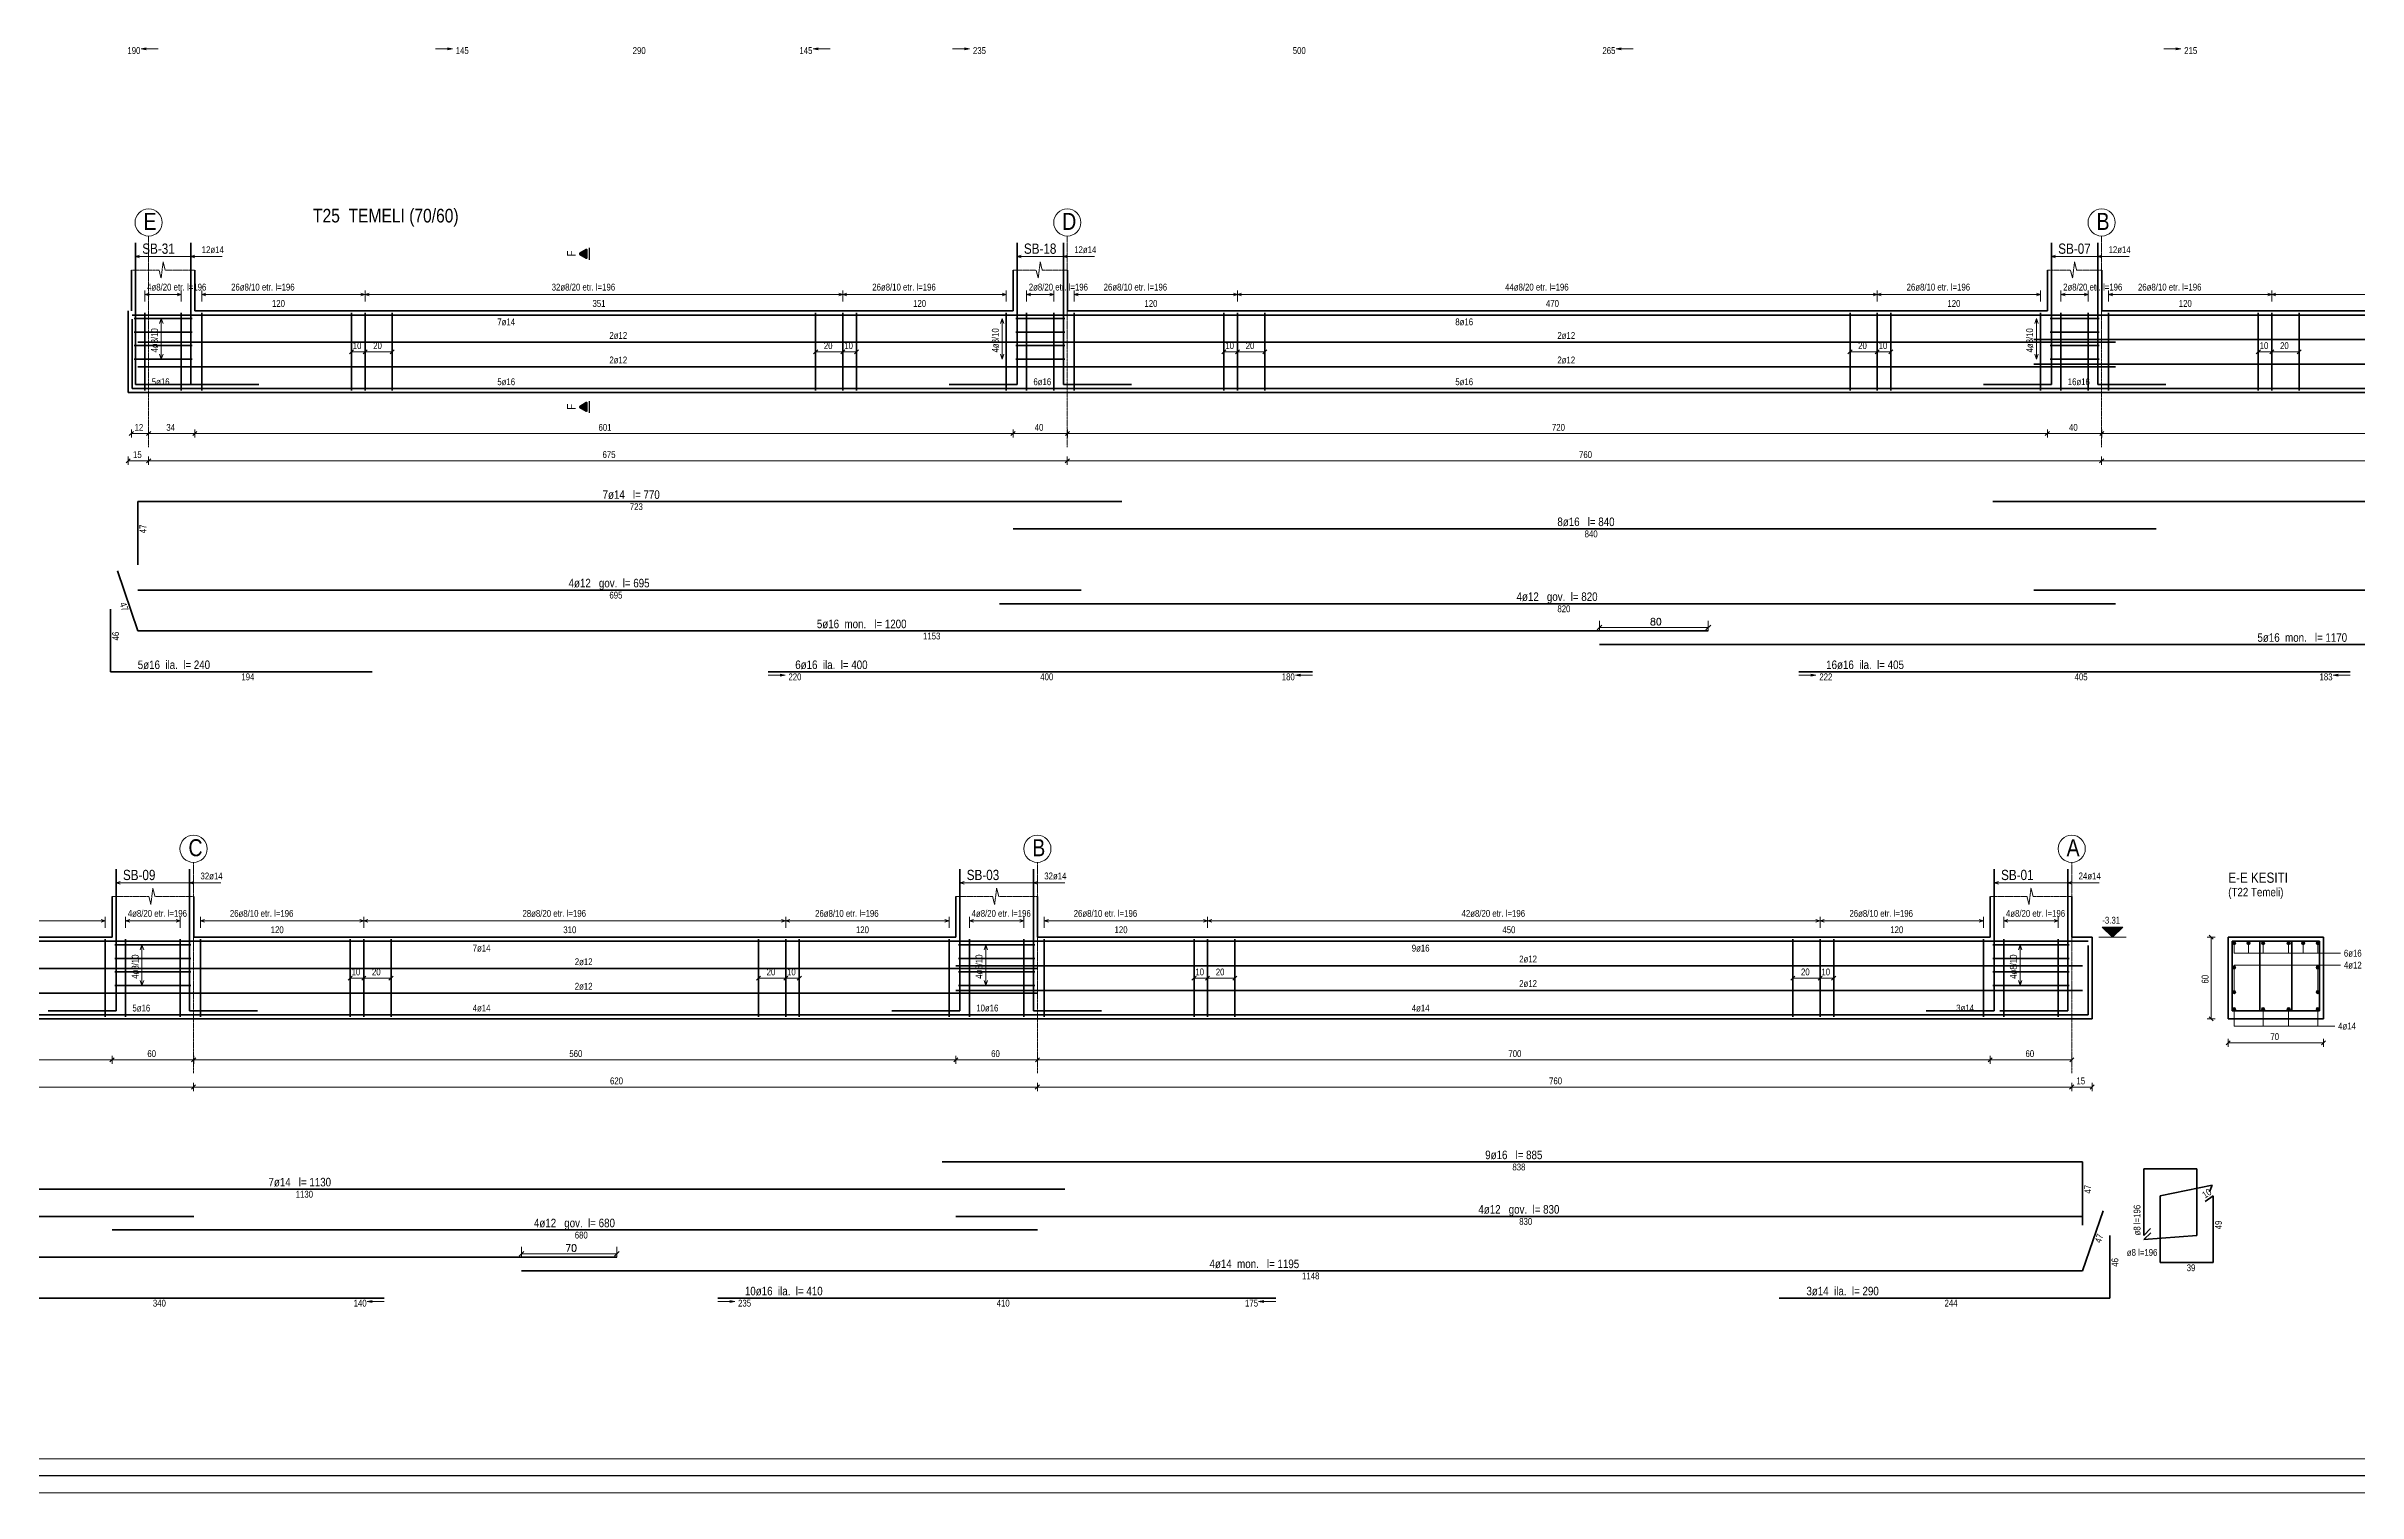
# Model space of a CAD drawing. Header units: millimetres. Extents: x -267 to 94375, y 6431 to 10838.
# Drawn here: x 15803 to 19200, y 6532 to 8657 of the extents above; entities that cross this region are included whole.
import ezdxf

# ---------------------------------------------------------------- set-up
doc = ezdxf.new("R2010")
doc.units = ezdxf.units.MM
doc.header["$LTSCALE"] = 0.0001
doc.linetypes.add('DASHED', pattern=[19.05, 12.7, -6.35])
for name, color, linetype, lineweight in [('AKS BALONU (BEYKENT)', 7, 'Continuous', 20), ('AKS CIZGISI (BEYKENT)', 252, 'DASHED', 20), ('AKS NO (BEYKENT)', 3, 'Continuous', 20), ('DIM_LAY', 8, 'Continuous', 20), ('DONATI (BEYKENT)', 4, 'Continuous', 35), ('DONATI KESIT (BEYKENT)', 7, 'Continuous', 20), ('DONATI YAZISI (BEYKENT)', 3, 'Continuous', 20), ('FILIZ (BEYKENT)', 60, 'Continuous', 20), ('I.DONATI OKU (BEYKENT)', 160, 'Continuous', 20), ('KESIT ISMI (BEYKENT)', 6, 'Continuous', 20), ('KESIT SINIRI (BEYKENT)', 241, 'DASHED', 20), ('KESIT_(BEYKENT)', 151, 'Continuous', 25), ('KOLON ISMI (BEYKENT)', 91, 'Continuous', 20), ('KOT CIZGI (BEYKENT)', 120, 'Continuous', 20), ('KOT YAZI (BEYKENT)', 7, 'Continuous', 20), ('OLCU (BEYKENT)', 14, 'Continuous', 20), ('OLCU YAZISI (BEYKENT)', 7, 'Continuous', 20), ('REBAR_DET2', 1, 'Continuous', 20), ('SHEETSUMMARY-50', 152, 'Continuous', 20), ('SheetView', 40, 'Continuous', 20), ('SheetViewOut', 231, 'Continuous', 20), ('TEMEL (BEYKENT)', 2, 'Continuous', 35), ('TEMEL ISMI (BEYKENT)', 40, 'Continuous', 20)]:
    doc.layers.add(name, color=color, linetype=linetype, lineweight=lineweight)
doc.styles.add('KOT (BEYKENT)', font='')
doc.styles.add('OLCU (BEYKENT)', font='')
doc.styles.add('stastyle', font='RomanSTA.ttf')
doc.styles.add('YAZI (BEYKENT)', font='')
doc.styles.get('KOT (BEYKENT)').set_extended_font_data('Bahnschrift Light Condensed')
doc.styles.get('OLCU (BEYKENT)').set_extended_font_data('Bahnschrift Light Condensed')
doc.styles.get('YAZI (BEYKENT)').set_extended_font_data('Bahnschrift Light Condensed')

msp = doc.modelspace()

# ---------------------------------------------------------------- hatches: boundary and pattern name
at = {"layer": 'DONATI KESIT (BEYKENT)', "lineweight": 30}
h = msp.add_hatch(color=256, dxfattribs=at)
h.dxf.hatch_style = 1
h.paths.add_polyline_path([(19015.45, 7339.33, 1), (19020.45, 7339.33, 1)])
h = msp.add_hatch(color=256, dxfattribs=at)
h.dxf.hatch_style = 1
h.paths.add_polyline_path([(19036.78, 7339.33, 1), (19041.78, 7339.33, 1)])
h = msp.add_hatch(color=256, dxfattribs=at)
h.dxf.hatch_style = 1
h.paths.add_polyline_path([(19058.12, 7339.33, 1), (19063.12, 7339.33, 1)])
h = msp.add_hatch(color=256, dxfattribs=at)
h.dxf.hatch_style = 1
h.paths.add_polyline_path([(19095.78, 7339.33, 1), (19100.78, 7339.33, 1)])
h = msp.add_hatch(color=256, dxfattribs=at)
h.dxf.hatch_style = 1
h.paths.add_polyline_path([(19117.12, 7339.33, 1), (19122.12, 7339.33, 1)])
h = msp.add_hatch(color=256, dxfattribs=at)
h.dxf.hatch_style = 1
h.paths.add_polyline_path([(19138.45, 7339.33, 1), (19143.45, 7339.33, 1)])
h = msp.add_hatch(color=256, dxfattribs=at)
h.dxf.hatch_style = 1
h.paths.add_polyline_path([(19015.45, 7303.33, 1), (19020.45, 7303.33, 1)])
h = msp.add_hatch(color=256, dxfattribs=at)
h.dxf.hatch_style = 1
h.paths.add_polyline_path([(19138.45, 7303.33, 1), (19143.45, 7303.33, 1)])
h = msp.add_hatch(color=256, dxfattribs=at)
h.dxf.hatch_style = 1
h.paths.add_polyline_path([(19015.45, 7267.33, 1), (19020.45, 7267.33, 1)])
h = msp.add_hatch(color=256, dxfattribs=at)
h.dxf.hatch_style = 1
h.paths.add_polyline_path([(19138.45, 7267.33, 1), (19143.45, 7267.33, 1)])
h = msp.add_hatch(color=256, dxfattribs=at)
h.dxf.hatch_style = 1
h.paths.add_polyline_path([(19015.45, 7242.33, 1), (19020.45, 7242.33, 1)])
h = msp.add_hatch(color=256, dxfattribs=at)
h.dxf.hatch_style = 1
h.paths.add_polyline_path([(19058.12, 7242.33, 1), (19063.12, 7242.33, 1)])
h = msp.add_hatch(color=256, dxfattribs=at)
h.dxf.hatch_style = 1
h.paths.add_polyline_path([(19095.78, 7242.33, 1), (19100.78, 7242.33, 1)])
h = msp.add_hatch(color=256, dxfattribs=at)
h.dxf.hatch_style = 1
h.paths.add_polyline_path([(19138.45, 7242.33, 1), (19143.45, 7242.33, 1)])
at = {"layer": 'KESIT_(BEYKENT)'}
h = msp.add_hatch(color=256, dxfattribs=at)
h.dxf.hatch_style = 1
h.paths.add_polyline_path([(16598.09, 8357.23, 0.5773503), (16596.59, 8358.1), (16587.09, 8352.61, 0.5773503), (16587.09, 8350.88), (16596.59, 8345.39, 0.5773503), (16598.09, 8346.26)])
h = msp.add_hatch(color=256, dxfattribs=at)
h.dxf.hatch_style = 1
h.paths.add_polyline_path([(16598.09, 8132.23, 0.5773503), (16596.59, 8133.1), (16587.09, 8127.61, 0.5773503), (16587.09, 8125.88), (16596.59, 8120.39, 0.5773503), (16598.09, 8121.26)])
at = {"layer": 'KOT CIZGI (BEYKENT)'}
msp.add_hatch(color=256, dxfattribs=at).paths.add_polyline_path([(18854.45, 7362.83), (18824.45, 7362.83), (18839.45, 7347.83)])

# ---------------------------------------------------------------- linework, layer by layer
at = {"layer": 'AKS BALONU (BEYKENT)'}
for centre in [(15953.45, 8397.83), (17303.45, 8397.83), (18823.45, 8397.83), (16019.45, 7477.83), (17259.45, 7477.83), (18779.45, 7477.83)]:
    msp.add_circle(centre, 20, dxfattribs=at)
at = {"layer": 'AKS CIZGISI (BEYKENT)'}
for p, q in [((15953.45, 8377.83), (15953.45, 8067.83)), ((17303.45, 8377.83), (17303.45, 8067.83)), ((18823.45, 8377.83), (18823.45, 8067.83)), ((16019.45, 7457.83), (16019.45, 7147.83)), ((17259.45, 7457.83), (17259.45, 7147.83)), ((18779.45, 7457.83), (18779.45, 7147.83))]:
    msp.add_line(p, q, dxfattribs=at)
at = {"layer": 'DONATI (BEYKENT)'}
for p, q in [((15934.05, 8159.83), (15934.05, 8367.83)), ((16015.45, 8159.83), (16015.45, 8367.83)), ((17229.65, 8159.83), (17229.65, 8367.83)), ((17297.65, 8159.83), (17297.65, 8367.83)), ((18749.65, 8159.83), (18749.65, 8367.83)), ((18817.65, 8159.83), (18817.65, 8367.83)), ((15929.45, 8261.83), (20343.45, 8261.83)), ((15929.45, 8153.83), (15929.45, 8255.83)), ((15932.05, 8256.83), (16017.45, 8256.83)), ((15948.05, 8264.83), (15948.05, 8150.83)), ((16001.45, 8264.83), (16001.45, 8150.83)), ((16031.45, 8264.83), (16031.45, 8150.83)), ((16251.45, 8264.83), (16251.45, 8150.83)), ((16271.45, 8264.83), (16271.45, 8150.83)), ((16311.45, 8264.83), (16311.45, 8150.83)), ((16933.65, 8264.83), (16933.65, 8150.83)), ((16973.65, 8264.83), (16973.65, 8150.83)), ((16993.65, 8264.83), (16993.65, 8150.83)), ((17213.65, 8264.83), (17213.65, 8150.83)), ((17227.65, 8256.83), (17299.65, 8256.83)), ((17243.65, 8264.83), (17243.65, 8150.83)), ((17283.65, 8264.83), (17283.65, 8150.83)), ((17313.65, 8264.83), (17313.65, 8150.83)), ((17533.65, 8264.83), (17533.65, 8150.83)), ((17553.65, 8264.83), (17553.65, 8150.83)), ((17593.65, 8264.83), (17593.65, 8150.83)), ((18453.65, 8264.83), (18453.65, 8150.83)), ((18493.65, 8264.83), (18493.65, 8150.83)), ((18513.65, 8264.83), (18513.65, 8150.83)), ((18733.65, 8264.83), (18733.65, 8150.83)), ((18747.65, 8256.83), (18819.65, 8256.83)), ((18763.65, 8264.83), (18763.65, 8150.83)), ((18803.65, 8264.83), (18803.65, 8150.83)), ((18833.65, 8264.83), (18833.65, 8150.83)), ((19053.65, 8264.83), (19053.65, 8150.83)), ((19073.65, 8264.83), (19073.65, 8150.83)), ((19113.65, 8264.83), (19113.65, 8150.83)), ((15932.05, 8236.83), (16017.45, 8236.83)), ((15937.45, 8221.83), (18843.65, 8221.83)), ((17227.65, 8236.83), (17299.65, 8236.83)), ((18723.65, 8225.83), (20331.45, 8225.83)), ((18747.65, 8236.83), (18819.65, 8236.83)), ((15932.05, 8216.83), (16017.45, 8216.83)), ((15932.05, 8196.83), (16017.45, 8196.83)), ((17227.65, 8216.83), (17299.65, 8216.83)), ((17227.65, 8196.83), (17299.65, 8196.83)), ((18723.65, 8189.83), (20331.45, 8189.83)), ((18747.65, 8216.83), (18819.65, 8216.83)), ((18747.65, 8196.83), (18819.65, 8196.83)), ((15929.45, 8153.83), (20343.45, 8153.83)), ((16115.45, 8159.83), (15934.05, 8159.83)), ((15937.45, 8185.83), (18843.65, 8185.83)), ((17129.65, 8159.83), (17229.65, 8159.83)), ((17397.65, 8159.83), (17297.65, 8159.83)), ((18649.65, 8159.83), (18749.65, 8159.83)), ((18917.65, 8159.83), (18817.65, 8159.83)), ((15937.45, 7987.83), (15937.45, 7894.75)), ((15937.45, 7987.83), (17383.65, 7987.83)), ((18663.65, 7987.83), (20331.45, 7987.83)), ((17223.65, 7947.83), (18903.65, 7947.83)), ((15907.45, 7885.94), (15937.45, 7797.83)), ((15937.45, 7857.83), (17323.65, 7857.83)), ((18723.65, 7857.83), (20331.45, 7857.83)), ((15897.45, 7829.83), (15897.45, 7737.83)), ((17203.65, 7837.83), (18843.65, 7837.83)), ((15937.45, 7797.83), (18245.45, 7797.83)), ((18085.45, 7777.83), (20331.45, 7777.83)), ((15897.45, 7737.83), (16282, 7737.83)), ((16863.65, 7737.83), (17663.65, 7737.83)), ((18378.65, 7737.83), (19188.65, 7737.83)), ((15905.65, 7239.83), (15905.65, 7447.83)), ((16013.65, 7239.83), (16013.65, 7447.83)), ((17145.65, 7239.83), (17145.65, 7447.83)), ((17253.65, 7239.83), (17253.65, 7447.83)), ((18665.65, 7239.83), (18665.65, 7447.83)), ((18773.65, 7239.83), (18773.65, 7447.83)), ((14325.45, 7341.83), (18803.45, 7341.83)), ((15889.65, 7344.83), (15889.65, 7230.83)), ((15919.65, 7344.83), (15919.65, 7230.83)), ((15999.65, 7344.83), (15999.65, 7230.83)), ((16029.65, 7344.83), (16029.65, 7230.83)), ((16249.65, 7344.83), (16249.65, 7230.83)), ((16269.65, 7344.83), (16269.65, 7230.83)), ((16309.65, 7344.83), (16309.65, 7230.83)), ((16849.65, 7344.83), (16849.65, 7230.83)), ((16889.65, 7344.83), (16889.65, 7230.83)), ((16909.65, 7344.83), (16909.65, 7230.83)), ((17129.65, 7344.83), (17129.65, 7230.83)), ((17159.65, 7344.83), (17159.65, 7230.83)), ((17239.65, 7344.83), (17239.65, 7230.83)), ((17269.65, 7344.83), (17269.65, 7230.83)), ((17489.65, 7344.83), (17489.65, 7230.83)), ((17509.65, 7344.83), (17509.65, 7230.83)), ((17549.65, 7344.83), (17549.65, 7230.83)), ((18369.65, 7344.83), (18369.65, 7230.83)), ((18409.65, 7344.83), (18409.65, 7230.83)), ((18429.65, 7344.83), (18429.65, 7230.83)), ((18649.65, 7344.83), (18649.65, 7230.83)), ((18679.65, 7344.83), (18679.65, 7230.83)), ((18759.65, 7344.83), (18759.65, 7230.83)), ((19015.45, 7341.83), (19143.45, 7341.83)), ((19015.45, 7239.83), (19015.45, 7341.83)), ((19056.08, 7239.83), (19056.08, 7341.83)), ((19102.7, 7239.83), (19102.7, 7341.83)), ((19143.45, 7341.83), (19143.45, 7239.83)), ((15903.65, 7336.83), (16015.65, 7336.83)), ((15903.65, 7316.83), (16015.65, 7316.83)), ((17139.65, 7305.83), (18795.45, 7305.83)), ((17143.65, 7336.83), (17255.65, 7336.83)), ((17143.65, 7316.83), (17255.65, 7316.83)), ((18663.65, 7336.83), (18775.65, 7336.83)), ((18663.65, 7316.83), (18775.65, 7316.83)), ((18803.45, 7233.83), (18803.45, 7335.83)), ((14333.45, 7301.83), (17259.65, 7301.83)), ((15903.65, 7296.83), (16015.65, 7296.83)), ((15903.65, 7276.83), (16015.65, 7276.83)), ((17139.65, 7269.83), (18795.45, 7269.83)), ((17143.65, 7296.83), (17255.65, 7296.83)), ((17143.65, 7276.83), (17255.65, 7276.83)), ((18663.65, 7296.83), (18775.65, 7296.83)), ((18663.65, 7276.83), (18775.65, 7276.83)), ((14333.45, 7265.83), (17259.65, 7265.83)), ((15805.65, 7239.83), (15905.65, 7239.83)), ((16113.65, 7239.83), (16013.65, 7239.83)), ((17045.65, 7239.83), (17145.65, 7239.83)), ((17353.65, 7239.83), (17253.65, 7239.83)), ((18565.65, 7239.83), (18665.65, 7239.83)), ((18673.65, 7239.83), (18773.65, 7239.83)), ((19143.45, 7239.83), (19015.45, 7239.83)), ((14325.45, 7233.83), (18803.45, 7233.83)), ((17119.65, 7017.83), (18795.45, 7017.83)), ((18795.45, 7017.83), (18795.45, 6924.75)), ((18885.45, 7007.83), (18885.45, 6909.83)), ((18885.45, 7007.83), (18963.45, 7007.83)), ((18963.45, 6909.83), (18963.45, 7007.83)), ((15039.45, 6977.83), (17299.65, 6977.83)), ((18909.45, 6967.83), (18985.86, 6983.83)), ((18909.45, 6967.83), (18909.45, 6869.83)), ((18975.45, 6959.83), (18987.45, 6967.83)), ((18981.86, 6973.83), (18985.86, 6983.83)), ((18987.45, 6869.83), (18987.45, 6967.83)), ((14333.45, 6937.83), (16019.65, 6937.83)), ((17139.65, 6937.83), (18795.45, 6937.83)), ((18795.45, 6857.83), (18825.45, 6945.94)), ((15899.65, 6917.83), (17259.65, 6917.83)), ((18835.45, 6909.83), (18835.45, 6817.83)), ((18895.45, 6919.83), (18885.45, 6909.83)), ((18895.68, 6913.83), (18885.68, 6903.83)), ((18963.45, 6909.83), (18885.68, 6903.83)), ((14333.45, 6877.83), (16641.45, 6877.83)), ((18987.45, 6869.83), (18909.45, 6869.83)), ((16501.45, 6857.83), (18795.45, 6857.83)), ((15619.65, 6817.83), (16299.65, 6817.83)), ((16789.65, 6817.83), (17609.65, 6817.83)), ((18835.45, 6817.83), (18349.65, 6817.83))]:
    msp.add_line(p, q, dxfattribs=at)
at = {"layer": 'DONATI KESIT (BEYKENT)'}
for centre in [(19017.95, 7339.33), (19039.28, 7339.33), (19060.62, 7339.33), (19098.28, 7339.33), (19119.62, 7339.33), (19140.95, 7339.33), (19017.95, 7303.33), (19140.95, 7303.33), (19017.95, 7267.33), (19140.95, 7267.33), (19017.95, 7242.33), (19060.62, 7242.33), (19098.28, 7242.33), (19140.95, 7242.33)]:
    msp.add_circle(centre, 2.5, dxfattribs=at)
at = {"layer": 'I.DONATI OKU (BEYKENT)'}
for p, q in [((15934.05, 8347.83), (15940.05, 8349.83)), ((15934.05, 8347.83), (16061.45, 8347.83)), ((15934.05, 8347.83), (15940.05, 8345.83)), ((16015.45, 8347.83), (16021.45, 8349.83)), ((16015.45, 8347.83), (16021.45, 8345.83)), ((17229.65, 8347.83), (17235.65, 8349.83)), ((17229.65, 8347.83), (17343.65, 8347.83)), ((17229.65, 8347.83), (17235.65, 8345.83)), ((17297.65, 8347.83), (17303.65, 8349.83)), ((17297.65, 8347.83), (17303.65, 8345.83)), ((18749.65, 8347.83), (18755.65, 8349.83)), ((18749.65, 8347.83), (18863.65, 8347.83)), ((18749.65, 8347.83), (18755.65, 8345.83)), ((18817.65, 8347.83), (18823.65, 8349.83)), ((18817.65, 8347.83), (18823.65, 8345.83)), ((15948.05, 8297.83), (15948.05, 8281.83)), ((15948.05, 8291.83), (15954.05, 8293.83)), ((15948.05, 8291.83), (16001.45, 8291.83)), ((15948.05, 8291.83), (15954.05, 8289.83)), ((16001.45, 8291.83), (15995.45, 8293.83)), ((16001.45, 8291.83), (15995.45, 8289.83)), ((16001.45, 8297.83), (16001.45, 8281.83)), ((16031.45, 8297.83), (16031.45, 8281.83)), ((16031.45, 8291.83), (16037.45, 8293.83)), ((16031.45, 8291.83), (17213.65, 8291.83)), ((16031.45, 8291.83), (16037.45, 8289.83)), ((16265.45, 8293.83), (16277.45, 8289.83)), ((16265.45, 8289.83), (16277.45, 8293.83)), ((16271.45, 8297.83), (16271.45, 8281.83)), ((16967.65, 8293.83), (16979.65, 8289.83)), ((16967.65, 8289.83), (16979.65, 8293.83)), ((16973.65, 8297.83), (16973.65, 8281.83)), ((17213.65, 8291.83), (17207.65, 8293.83)), ((17213.65, 8291.83), (17207.65, 8289.83)), ((17213.65, 8297.83), (17213.65, 8281.83)), ((17243.65, 8297.83), (17243.65, 8281.83)), ((17243.65, 8291.83), (17249.65, 8293.83)), ((17243.65, 8291.83), (17283.65, 8291.83)), ((17243.65, 8291.83), (17249.65, 8289.83)), ((17283.65, 8291.83), (17277.65, 8293.83)), ((17283.65, 8291.83), (17277.65, 8289.83)), ((17283.65, 8297.83), (17283.65, 8281.83)), ((17313.65, 8297.83), (17313.65, 8281.83)), ((17313.65, 8291.83), (17319.65, 8293.83)), ((17313.65, 8291.83), (18733.65, 8291.83)), ((17313.65, 8291.83), (17319.65, 8289.83)), ((17547.65, 8293.83), (17559.65, 8289.83)), ((17547.65, 8289.83), (17559.65, 8293.83)), ((17553.65, 8297.83), (17553.65, 8281.83)), ((18487.65, 8293.83), (18499.65, 8289.83)), ((18487.65, 8289.83), (18499.65, 8293.83)), ((18493.65, 8297.83), (18493.65, 8281.83)), ((18733.65, 8291.83), (18727.65, 8293.83)), ((18733.65, 8291.83), (18727.65, 8289.83)), ((18733.65, 8297.83), (18733.65, 8281.83)), ((18763.65, 8297.83), (18763.65, 8281.83)), ((18763.65, 8291.83), (18769.65, 8293.83)), ((18763.65, 8291.83), (18803.65, 8291.83)), ((18763.65, 8291.83), (18769.65, 8289.83)), ((18803.65, 8291.83), (18797.65, 8293.83)), ((18803.65, 8291.83), (18797.65, 8289.83)), ((18803.65, 8297.83), (18803.65, 8281.83)), ((18833.65, 8297.83), (18833.65, 8281.83)), ((18833.65, 8291.83), (18839.65, 8293.83)), ((18833.65, 8291.83), (20273.65, 8291.83)), ((18833.65, 8291.83), (18839.65, 8289.83)), ((19067.65, 8293.83), (19079.65, 8289.83)), ((19067.65, 8289.83), (19079.65, 8293.83)), ((19073.65, 8297.83), (19073.65, 8281.83)), ((15972.05, 8256.83), (15969.55, 8249.33)), ((15972.05, 8256.83), (15972.05, 8196.83)), ((15972.05, 8256.83), (15974.55, 8249.33)), ((17207.65, 8256.83), (17205.15, 8249.33)), ((17207.65, 8256.83), (17207.65, 8196.83)), ((17207.65, 8256.83), (17210.15, 8249.33)), ((18727.65, 8256.83), (18725.15, 8249.33)), ((18727.65, 8256.83), (18727.65, 8196.83)), ((18727.65, 8256.83), (18730.15, 8249.33)), ((15972.05, 8196.83), (15969.55, 8204.33)), ((15972.05, 8196.83), (15974.55, 8204.33)), ((17207.65, 8196.83), (17205.15, 8204.33)), ((17207.65, 8196.83), (17210.15, 8204.33)), ((18727.65, 8196.83), (18725.15, 8204.33)), ((18727.65, 8196.83), (18730.15, 8204.33)), ((15905.65, 7427.83), (15911.65, 7429.83)), ((15905.65, 7427.83), (16059.65, 7427.83)), ((15905.65, 7427.83), (15911.65, 7425.83)), ((16013.65, 7427.83), (16019.65, 7429.83)), ((16013.65, 7427.83), (16019.65, 7425.83)), ((17145.65, 7427.83), (17151.65, 7429.83)), ((17145.65, 7427.83), (17299.65, 7427.83)), ((17145.65, 7427.83), (17151.65, 7425.83)), ((17253.65, 7427.83), (17259.65, 7429.83)), ((17253.65, 7427.83), (17259.65, 7425.83)), ((18665.65, 7427.83), (18671.65, 7429.83)), ((18665.65, 7427.83), (18819.65, 7427.83)), ((18665.65, 7427.83), (18671.65, 7425.83)), ((18773.65, 7427.83), (18779.65, 7429.83)), ((18773.65, 7427.83), (18779.65, 7425.83)), ((15209.45, 7371.83), (15889.65, 7371.83)), ((15889.65, 7371.83), (15883.65, 7373.83)), ((15889.65, 7371.83), (15883.65, 7369.83)), ((15889.65, 7377.83), (15889.65, 7361.83)), ((15919.65, 7377.83), (15919.65, 7361.83)), ((15919.65, 7371.83), (15925.65, 7373.83)), ((15919.65, 7371.83), (15999.65, 7371.83)), ((15919.65, 7371.83), (15925.65, 7369.83)), ((15999.65, 7371.83), (15993.65, 7373.83)), ((15999.65, 7371.83), (15993.65, 7369.83)), ((15999.65, 7377.83), (15999.65, 7361.83)), ((16029.65, 7377.83), (16029.65, 7361.83)), ((16029.65, 7371.83), (16035.65, 7373.83)), ((16029.65, 7371.83), (17129.65, 7371.83)), ((16029.65, 7371.83), (16035.65, 7369.83)), ((16263.65, 7373.83), (16275.65, 7369.83)), ((16263.65, 7369.83), (16275.65, 7373.83)), ((16269.65, 7377.83), (16269.65, 7361.83)), ((16883.65, 7373.83), (16895.65, 7369.83)), ((16883.65, 7369.83), (16895.65, 7373.83)), ((16889.65, 7377.83), (16889.65, 7361.83)), ((17129.65, 7371.83), (17123.65, 7373.83)), ((17129.65, 7371.83), (17123.65, 7369.83)), ((17129.65, 7377.83), (17129.65, 7361.83)), ((17159.65, 7377.83), (17159.65, 7361.83)), ((17159.65, 7371.83), (17165.65, 7373.83)), ((17159.65, 7371.83), (17239.65, 7371.83)), ((17159.65, 7371.83), (17165.65, 7369.83)), ((17239.65, 7371.83), (17233.65, 7373.83)), ((17239.65, 7371.83), (17233.65, 7369.83)), ((17239.65, 7377.83), (17239.65, 7361.83)), ((17269.65, 7377.83), (17269.65, 7361.83)), ((17269.65, 7371.83), (17275.65, 7373.83)), ((17269.65, 7371.83), (18649.65, 7371.83)), ((17269.65, 7371.83), (17275.65, 7369.83)), ((17503.65, 7373.83), (17515.65, 7369.83)), ((17503.65, 7369.83), (17515.65, 7373.83)), ((17509.65, 7377.83), (17509.65, 7361.83)), ((18403.65, 7373.83), (18415.65, 7369.83)), ((18403.65, 7369.83), (18415.65, 7373.83)), ((18409.65, 7377.83), (18409.65, 7361.83)), ((18649.65, 7371.83), (18643.65, 7373.83)), ((18649.65, 7371.83), (18643.65, 7369.83)), ((18649.65, 7377.83), (18649.65, 7361.83)), ((18679.65, 7377.83), (18679.65, 7361.83)), ((18679.65, 7371.83), (18685.65, 7373.83)), ((18679.65, 7371.83), (18759.65, 7371.83)), ((18679.65, 7371.83), (18685.65, 7369.83)), ((18759.65, 7371.83), (18753.65, 7373.83)), ((18759.65, 7371.83), (18753.65, 7369.83)), ((18759.65, 7377.83), (18759.65, 7361.83)), ((19017.95, 7339.33), (19017.95, 7324.33)), ((19039.28, 7339.33), (19039.28, 7324.33)), ((19060.62, 7339.33), (19060.62, 7324.33)), ((19098.28, 7339.33), (19098.28, 7324.33)), ((19119.62, 7339.33), (19119.62, 7324.33)), ((19140.95, 7339.33), (19140.95, 7324.33)), ((15943.65, 7336.83), (15941.15, 7329.33)), ((15943.65, 7336.83), (15943.65, 7276.83)), ((15943.65, 7336.83), (15946.15, 7329.33)), ((17183.65, 7336.83), (17181.15, 7329.33)), ((17183.65, 7336.83), (17183.65, 7276.83)), ((17183.65, 7336.83), (17186.15, 7329.33)), ((18703.65, 7336.83), (18701.15, 7329.33)), ((18703.65, 7336.83), (18703.65, 7276.83)), ((18703.65, 7336.83), (18706.15, 7329.33)), ((19017.95, 7324.33), (19174.45, 7324.33)), ((19017.95, 7267.33), (19017.95, 7306.83)), ((19017.95, 7306.83), (19174.45, 7306.83)), ((19140.95, 7267.33), (19140.95, 7306.83)), ((15943.65, 7276.83), (15941.15, 7284.33)), ((15943.65, 7276.83), (15946.15, 7284.33)), ((17183.65, 7276.83), (17181.15, 7284.33)), ((17183.65, 7276.83), (17186.15, 7284.33)), ((18703.65, 7276.83), (18701.15, 7284.33)), ((18703.65, 7276.83), (18706.15, 7284.33)), ((19017.95, 7242.33), (19017.95, 7217.33)), ((19060.62, 7242.33), (19060.62, 7217.33)), ((19098.28, 7242.33), (19098.28, 7217.33)), ((19140.95, 7242.33), (19140.95, 7217.33)), ((19017.95, 7217.33), (19165.95, 7217.33))]:
    msp.add_line(p, q, dxfattribs=at)
at = {"layer": 'KESIT SINIRI (BEYKENT)'}
for p, q in [((15928.05, 8327.83), (15968.75, 8327.83)), ((15968.75, 8327.83), (15971.75, 8315.83)), ((15971.75, 8315.83), (15974.75, 8339.83)), ((15974.75, 8339.83), (15977.75, 8327.83)), ((15977.75, 8327.83), (16021.45, 8327.83)), ((17223.65, 8327.83), (17257.65, 8327.83)), ((17257.65, 8327.83), (17260.65, 8315.83)), ((17260.65, 8315.83), (17263.65, 8339.83)), ((17263.65, 8339.83), (17266.65, 8327.83)), ((17266.65, 8327.83), (17303.65, 8327.83)), ((18743.65, 8327.83), (18777.65, 8327.83)), ((18777.65, 8327.83), (18780.65, 8315.83)), ((18780.65, 8315.83), (18783.65, 8339.83)), ((18783.65, 8339.83), (18786.65, 8327.83)), ((18786.65, 8327.83), (18823.65, 8327.83)), ((15899.65, 7407.83), (15953.65, 7407.83)), ((15953.65, 7407.83), (15956.65, 7395.83)), ((15956.65, 7395.83), (15959.65, 7419.83)), ((15959.65, 7419.83), (15962.65, 7407.83)), ((15962.65, 7407.83), (16019.65, 7407.83)), ((17139.65, 7407.83), (17193.65, 7407.83)), ((17193.65, 7407.83), (17196.65, 7395.83)), ((17196.65, 7395.83), (17199.65, 7419.83)), ((17199.65, 7419.83), (17202.65, 7407.83)), ((17202.65, 7407.83), (17259.65, 7407.83)), ((18659.65, 7407.83), (18713.65, 7407.83)), ((18713.65, 7407.83), (18716.65, 7395.83)), ((18716.65, 7395.83), (18719.65, 7419.83)), ((18719.65, 7419.83), (18722.65, 7407.83)), ((18722.65, 7407.83), (18779.65, 7407.83))]:
    msp.add_line(p, q, dxfattribs=at)
at = {"layer": 'KESIT_(BEYKENT)'}
for p, q in [((16600.59, 8360.41), (16600.59, 8343.09)), ((16600.59, 8135.41), (16600.59, 8118.09))]:
    msp.add_line(p, q, dxfattribs=at)
at = {"layer": 'KESIT_(BEYKENT)', "flags": 128}
for points in [[(16596.59, 8358.1), (16587.09, 8352.61, 0.5773503), (16587.09, 8350.88), (16596.59, 8345.39, 0.5773503), (16598.09, 8346.26), (16598.09, 8357.23, 0.5773503)], [(16596.59, 8133.1), (16587.09, 8127.61, 0.5773503), (16587.09, 8125.88), (16596.59, 8120.39, 0.5773503), (16598.09, 8121.26), (16598.09, 8132.23, 0.5773503)]]:
    msp.add_lwpolyline(points, format="xyb", close=True, dxfattribs=at)
at = {"layer": 'KOT CIZGI (BEYKENT)'}
for p, q in [((18819.45, 7347.83), (18859.45, 7347.83)), ((18824.45, 7362.83), (18854.45, 7362.83)), ((18839.45, 7347.83), (18824.45, 7362.83)), ((18839.45, 7347.83), (18854.45, 7362.83))]:
    msp.add_line(p, q, dxfattribs=at)
at = {"layer": 'OLCU (BEYKENT)'}
for p, q in [((16254.45, 8210.83), (16248.45, 8204.83)), ((16251.45, 8213.83), (16251.45, 8201.83)), ((16251.45, 8207.83), (16311.45, 8207.83)), ((16274.45, 8210.83), (16268.45, 8204.83)), ((16271.45, 8213.83), (16271.45, 8201.83)), ((16308.45, 8204.83), (16314.45, 8210.83)), ((16936.65, 8210.83), (16930.65, 8204.83)), ((16933.65, 8213.83), (16933.65, 8201.83)), ((16933.65, 8207.83), (16993.65, 8207.83)), ((16976.65, 8210.83), (16970.65, 8204.83)), ((16973.65, 8213.83), (16973.65, 8201.83)), ((16990.65, 8204.83), (16996.65, 8210.83)), ((17536.65, 8210.83), (17530.65, 8204.83)), ((17533.65, 8213.83), (17533.65, 8201.83)), ((17533.65, 8207.83), (17593.65, 8207.83)), ((17556.65, 8210.83), (17550.65, 8204.83)), ((17553.65, 8213.83), (17553.65, 8201.83)), ((17590.65, 8204.83), (17596.65, 8210.83)), ((18456.65, 8210.83), (18450.65, 8204.83)), ((18453.65, 8213.83), (18453.65, 8201.83)), ((18453.65, 8207.83), (18513.65, 8207.83)), ((18496.65, 8210.83), (18490.65, 8204.83)), ((18493.65, 8213.83), (18493.65, 8201.83)), ((18510.65, 8204.83), (18516.65, 8210.83)), ((19056.65, 8210.83), (19050.65, 8204.83)), ((19053.65, 8213.83), (19053.65, 8201.83)), ((19053.65, 8207.83), (19113.65, 8207.83)), ((19076.65, 8210.83), (19070.65, 8204.83)), ((19073.65, 8213.83), (19073.65, 8201.83)), ((19110.65, 8204.83), (19116.65, 8210.83)), ((15931.05, 8090.83), (15925.05, 8084.83)), ((15928.05, 8093.83), (15928.05, 8081.83)), ((15928.05, 8087.83), (17303.45, 8087.83)), ((15956.45, 8090.83), (15950.45, 8084.83)), ((15953.45, 8093.83), (15953.45, 8081.83)), ((16024.45, 8090.83), (16018.45, 8084.83)), ((16021.45, 8093.83), (16021.45, 8081.83)), ((17226.65, 8090.83), (17220.65, 8084.83)), ((17223.65, 8093.83), (17223.65, 8081.83)), ((17306.65, 8090.83), (17300.65, 8084.83)), ((17303.65, 8093.83), (17303.65, 8081.83)), ((17303.65, 8087.83), (18823.45, 8087.83)), ((18746.65, 8090.83), (18740.65, 8084.83)), ((18743.65, 8093.83), (18743.65, 8081.83)), ((18826.65, 8090.83), (18820.65, 8084.83)), ((18823.65, 8093.83), (18823.65, 8081.83)), ((18823.65, 8087.83), (20343.45, 8087.83)), ((15926.45, 8050.83), (15920.45, 8044.83)), ((15923.45, 8053.83), (15923.45, 8041.83)), ((15956.45, 8050.83), (15950.45, 8044.83)), ((15953.45, 8053.83), (15953.45, 8041.83)), ((17306.45, 8050.83), (17300.45, 8044.83)), ((17303.45, 8053.83), (17303.45, 8041.83)), ((18826.45, 8050.83), (18820.45, 8044.83)), ((18823.45, 8053.83), (18823.45, 8041.83)), ((15923.45, 8047.83), (20345.45, 8047.83)), ((18081.92, 7799.29), (18088.98, 7806.37)), ((18085.45, 7797.83), (18085.44, 7812.83)), ((18085.45, 7802.83), (18245.45, 7802.83)), ((18241.92, 7799.29), (18248.98, 7806.37)), ((18245.45, 7797.83), (18245.44, 7812.83)), ((18978.45, 7347.83), (18990.45, 7347.83)), ((18987.45, 7344.83), (18981.45, 7350.83)), ((18984.45, 7227.83), (18984.45, 7347.83)), ((16252.65, 7290.83), (16246.65, 7284.83)), ((16249.65, 7293.83), (16249.65, 7281.83)), ((16249.65, 7287.83), (16309.65, 7287.83)), ((16272.65, 7290.83), (16266.65, 7284.83)), ((16269.65, 7293.83), (16269.65, 7281.83)), ((16306.65, 7284.83), (16312.65, 7290.83)), ((16852.65, 7290.83), (16846.65, 7284.83)), ((16849.65, 7293.83), (16849.65, 7281.83)), ((16849.65, 7287.83), (16909.65, 7287.83)), ((16892.65, 7290.83), (16886.65, 7284.83)), ((16889.65, 7293.83), (16889.65, 7281.83)), ((16906.65, 7284.83), (16912.65, 7290.83)), ((17492.65, 7290.83), (17486.65, 7284.83)), ((17489.65, 7293.83), (17489.65, 7281.83)), ((17489.65, 7287.83), (17549.65, 7287.83)), ((17512.65, 7290.83), (17506.65, 7284.83)), ((17509.65, 7293.83), (17509.65, 7281.83)), ((17546.65, 7284.83), (17552.65, 7290.83)), ((18372.65, 7290.83), (18366.65, 7284.83)), ((18369.65, 7293.83), (18369.65, 7281.83)), ((18369.65, 7287.83), (18429.65, 7287.83)), ((18412.65, 7290.83), (18406.65, 7284.83)), ((18409.65, 7293.83), (18409.65, 7281.83)), ((18426.65, 7284.83), (18432.65, 7290.83)), ((18978.45, 7227.83), (18990.45, 7227.83)), ((18981.45, 7230.83), (18987.45, 7224.83)), ((14319.45, 7167.83), (16019.45, 7167.83)), ((15902.65, 7170.83), (15896.65, 7164.83)), ((15899.65, 7173.83), (15899.65, 7161.83)), ((16022.65, 7170.83), (16016.65, 7164.83)), ((16019.65, 7173.83), (16019.65, 7161.83)), ((16019.65, 7167.83), (17259.45, 7167.83)), ((17142.65, 7170.83), (17136.65, 7164.83)), ((17139.65, 7173.83), (17139.65, 7161.83)), ((17262.65, 7170.83), (17256.65, 7164.83)), ((17259.65, 7173.83), (17259.65, 7161.83)), ((17259.65, 7167.83), (18779.45, 7167.83)), ((18662.65, 7170.83), (18656.65, 7164.83)), ((18659.65, 7173.83), (18659.65, 7161.83)), ((18782.65, 7170.83), (18776.65, 7164.83)), ((18779.65, 7173.83), (18779.65, 7161.83)), ((19012.45, 7195.83), (19006.45, 7189.83)), ((19009.45, 7198.83), (19009.45, 7186.83)), ((19009.45, 7192.83), (19149.45, 7192.83)), ((19152.45, 7195.83), (19146.45, 7189.83)), ((19149.45, 7198.83), (19149.45, 7186.83)), ((16019.45, 7133.83), (16019.45, 7121.83)), ((17259.45, 7133.83), (17259.45, 7121.83)), ((18779.45, 7133.83), (18779.45, 7121.83)), ((18809.45, 7133.83), (18809.45, 7121.83)), ((14319.45, 7127.83), (18809.45, 7127.83)), ((16022.45, 7130.83), (16016.45, 7124.83)), ((17262.45, 7130.83), (17256.45, 7124.83)), ((18782.45, 7130.83), (18776.45, 7124.83)), ((18812.45, 7130.83), (18806.45, 7124.83)), ((16497.92, 6879.29), (16504.98, 6886.37)), ((16501.45, 6877.83), (16501.45, 6892.83)), ((16501.45, 6882.83), (16641.45, 6882.83)), ((16637.92, 6879.29), (16644.98, 6886.37)), ((16641.45, 6877.83), (16641.45, 6892.83))]:
    msp.add_line(p, q, dxfattribs=at)
at = {"layer": 'REBAR_DET2'}
for p, q in [((15942.24, 8652.83), (15949.59, 8654.29)), ((15967.24, 8652.83), (15942.24, 8652.83)), ((15942.24, 8652.83), (15949.59, 8651.37)), ((16374.79, 8652.83), (16399.79, 8652.83)), ((16399.79, 8652.83), (16392.43, 8654.29)), ((16399.79, 8652.83), (16392.43, 8651.37)), ((16929.79, 8652.83), (16937.15, 8654.29)), ((16954.79, 8652.83), (16929.79, 8652.83)), ((16929.79, 8652.83), (16937.15, 8651.37)), ((17134.79, 8652.83), (17159.79, 8652.83)), ((17159.79, 8652.83), (17152.43, 8654.29)), ((17159.79, 8652.83), (17152.43, 8651.37)), ((18109.79, 8652.83), (18117.14, 8654.29)), ((18134.79, 8652.83), (18109.79, 8652.83)), ((18109.79, 8652.83), (18117.14, 8651.37)), ((18914.79, 8652.83), (18939.79, 8652.83)), ((18939.79, 8652.83), (18932.43, 8654.29)), ((18939.79, 8652.83), (18932.43, 8651.37)), ((16863.65, 7732.83), (16888.65, 7732.83)), ((16888.65, 7732.83), (16881.29, 7734.29)), ((16888.65, 7732.83), (16881.29, 7731.37)), ((17638.65, 7732.83), (17646, 7734.29)), ((17663.65, 7732.83), (17638.65, 7732.83)), ((17638.65, 7732.83), (17646, 7731.37)), ((18378.65, 7732.83), (18403.65, 7732.83)), ((18403.65, 7732.83), (18396.29, 7734.29)), ((18403.65, 7732.83), (18396.29, 7731.37)), ((19163.64, 7732.83), (19171, 7734.29)), ((19188.65, 7732.83), (19163.64, 7732.83)), ((19163.64, 7732.83), (19171, 7731.37)), ((16274.65, 6812.83), (16282.01, 6814.29)), ((16299.65, 6812.83), (16274.65, 6812.83)), ((16274.65, 6812.83), (16282.01, 6811.37)), ((16789.65, 6812.83), (16814.65, 6812.83)), ((16814.65, 6812.83), (16807.3, 6814.29)), ((16814.65, 6812.83), (16807.3, 6811.37)), ((17584.65, 6812.83), (17592.01, 6814.29)), ((17609.65, 6812.83), (17584.65, 6812.83)), ((17584.65, 6812.83), (17592.01, 6811.37))]:
    msp.add_line(p, q, dxfattribs=at)
at = {"layer": 'SHEETSUMMARY-50', "const_width": 2, "flags": 128}
msp.add_lwpolyline([(9013.61, 6556.81), (39480.33, 6556.81), (39480.33, 10706.81), (9013.61, 10706.81)], close=True, dxfattribs=at)
at = {"layer": 'SheetView'}
msp.add_lwpolyline([(9038.61, 6581.81), (38855.33, 6581.81), (38855.33, 10681.81), (9038.61, 10681.81)], close=True, dxfattribs=at)
at = {"layer": 'SheetViewOut'}
msp.add_lwpolyline([(8988.61, 6531.81), (39505.33, 6531.81), (39505.33, 10731.81), (8988.61, 10731.81)], close=True, dxfattribs=at)
at = {"layer": 'TEMEL (BEYKENT)'}
for p, q in [((15928.05, 8327.83), (15928.05, 8267.83)), ((16021.45, 8327.83), (16021.45, 8267.83)), ((17223.65, 8267.83), (17223.65, 8327.83)), ((17303.65, 8327.83), (17303.65, 8267.83)), ((18743.65, 8267.83), (18743.65, 8327.83)), ((18823.65, 8327.83), (18823.65, 8267.83)), ((15923.45, 8267.83), (15923.45, 8147.83)), ((16021.45, 8267.83), (17223.65, 8267.83)), ((17303.65, 8267.83), (18743.65, 8267.83)), ((18823.65, 8267.83), (20283.65, 8267.83)), ((15923.45, 8147.83), (20345.45, 8147.83)), ((15899.65, 7347.83), (15899.65, 7407.83)), ((16019.65, 7407.83), (16019.65, 7347.83)), ((17139.65, 7347.83), (17139.65, 7407.83)), ((17259.65, 7407.83), (17259.65, 7347.83)), ((18659.65, 7347.83), (18659.65, 7407.83)), ((18779.65, 7407.83), (18779.65, 7347.83)), ((15199.45, 7347.83), (15899.65, 7347.83)), ((16019.65, 7347.83), (17139.65, 7347.83)), ((17259.65, 7347.83), (18659.65, 7347.83)), ((18809.45, 7347.83), (18779.65, 7347.83)), ((18809.45, 7347.83), (18809.45, 7227.83)), ((19149.45, 7347.83), (19009.45, 7347.83)), ((19009.45, 7347.83), (19009.45, 7227.83)), ((19149.45, 7227.83), (19149.45, 7347.83)), ((14319.45, 7227.83), (18809.45, 7227.83)), ((19009.45, 7227.83), (19149.45, 7227.83))]:
    msp.add_line(p, q, dxfattribs=at)

# ---------------------------------------------------------------- texts
at = {"layer": 'AKS NO (BEYKENT)', "style": 'YAZI (BEYKENT)'}
for s, p in [('E', (15945.95, 8386.83)), ('D', (17295.95, 8386.83)), ('B', (18815.95, 8386.83)), ('C', (16011.95, 7466.83)), ('B', (17251.95, 7466.83)), ('A', (18771.95, 7466.83))]:
    msp.add_text(s, height=25, dxfattribs=at).set_placement(p)
at = {"layer": 'DIM_LAY', "style": 'stastyle'}
for s, p in [('80', (18159.75, 7806.33)), ('70', (16565.75, 6886.33))]:
    msp.add_text(s, height=10, dxfattribs=at).set_placement(p)
at = {"layer": 'DONATI YAZISI (BEYKENT)', "style": 'YAZI (BEYKENT)'}
for s, height, p in [(' 4ø8/20 etr. l=196', 10, (15948.05, 8297.83)), (' 26ø8/10 etr. l=196', 10, (16071.45, 8297.83)), (' 32ø8/20 etr. l=196', 10, (16542.55, 8297.83)), (' 26ø8/10 etr. l=196', 10, (17013.65, 8297.83)), (' 2ø8/20 etr. l=196', 10, (17243.65, 8297.83)), (' 26ø8/10 etr. l=196', 10, (17353.65, 8297.83)), (' 44ø8/20 etr. l=196', 10, (17943.65, 8297.83)), (' 26ø8/10 etr. l=196', 10, (18533.65, 8297.83)), (' 2ø8/20 etr. l=196', 10, (18763.65, 8297.83)), (' 26ø8/10 etr. l=196', 10, (18873.65, 8297.83)), ('7ø14', 10, (16465.85, 8246.83)), ('8ø16', 10, (17873.65, 8246.83)), ('2ø12', 10, (16630.55, 8226.83)), ('2ø12', 10, (18023.65, 8226.83)), ('2ø12', 10, (16630.55, 8190.83)), ('2ø12', 10, (18023.65, 8190.83)), ('5ø16', 10, (15958.05, 8158.83)), ('5ø16', 10, (16465.85, 8158.83)), ('6ø16', 10, (17253.65, 8158.83)), ('5ø16', 10, (17873.65, 8158.83)), ('16ø16', 10, (18773.65, 8158.83)), ('7ø14   l= 770', 12.5, (16620.55, 7991.83)), ('8ø16   l= 840', 12.5, (18023.65, 7951.83)), ('4ø12   gov.  l= 695', 12.5, (16570.55, 7861.83)), ('4ø12   gov.  l= 820', 12.5, (17963.65, 7841.83)), (' 5ø16  mon.   l= 1200', 12.5, (16931.45, 7801.83)), (' 5ø16  mon.   l= 1170', 12.5, (19048.45, 7781.83)), ('5ø16  ila.  l= 240', 12.5, (15937.45, 7741.83)), ('6ø16  ila.  l= 400', 12.5, (16903.65, 7741.83)), ('16ø16  ila.  l= 405', 12.5, (18418.65, 7741.83)), (' 4ø8/20 etr. l=196', 10, (15919.65, 7377.83)), (' 26ø8/10 etr. l=196', 10, (16069.65, 7377.83)), (' 28ø8/20 etr. l=196', 10, (16499.65, 7377.83)), (' 26ø8/10 etr. l=196', 10, (16929.65, 7377.83)), (' 4ø8/20 etr. l=196', 10, (17159.65, 7377.83)), (' 26ø8/10 etr. l=196', 10, (17309.65, 7377.83)), (' 42ø8/20 etr. l=196', 10, (17879.65, 7377.83)), (' 26ø8/10 etr. l=196', 10, (18449.65, 7377.83)), (' 4ø8/20 etr. l=196', 10, (18679.65, 7377.83)), ('7ø14', 10, (16429.65, 7326.83)), ('2ø12', 10, (16579.65, 7306.83)), ('9ø16', 10, (17809.65, 7326.83)), ('2ø12', 10, (17967.55, 7310.83)), ('4ø12', 10, (19179.45, 7301.83)), ('6ø16', 10, (19179.45, 7319.33)), ('2ø12', 10, (16579.65, 7270.83)), ('2ø12', 10, (17967.55, 7274.83)), ('5ø16', 10, (15929.65, 7238.83)), ('4ø14', 10, (16429.65, 7238.83)), ('10ø16', 10, (17169.65, 7238.83)), ('4ø14', 10, (17809.65, 7238.83)), ('3ø14', 10, (18609.65, 7238.83)), ('4ø14', 10, (19170.95, 7212.33)), ('9ø16   l= 885', 12.5, (17917.55, 7021.83)), ('7ø14   l= 1130', 12.5, (16129.55, 6981.83)), ('4ø12   gov.  l= 680', 12.5, (16519.65, 6921.83)), ('4ø12   gov.  l= 830', 12.5, (17907.55, 6941.83)), (' 4ø14  mon.   l= 1195', 12.5, (17508.45, 6861.83)), ('ø8 l=196', 10, (18860.45, 6879.83)), ('10ø16  ila.  l= 410', 12.5, (16829.65, 6821.83)), ('3ø14  ila.  l= 290', 12.5, (18389.65, 6821.83))]:
    msp.add_text(s, height=height, dxfattribs=at).set_placement(p)
for s, p in [('4ø8/10', (15967.05, 8206.83)), ('4ø8/10', (17202.65, 8206.83)), ('4ø8/10', (18722.65, 8206.83)), ('4ø8/10', (15938.65, 7286.83)), ('4ø8/10', (17178.65, 7286.83)), ('4ø8/10', (18698.65, 7286.83)), ('ø8 l=196', (18880.45, 6909.83))]:
    msp.add_text(s, height=10, rotation=90, dxfattribs=at).set_placement(p)
at = {"layer": 'FILIZ (BEYKENT)', "style": 'YAZI (BEYKENT)'}
for s, p in [('12ø14', (16031.45, 8352.83)), ('12ø14', (17313.65, 8352.83)), ('12ø14', (18833.65, 8352.83)), ('32ø14', (16029.65, 7432.83)), ('32ø14', (17269.65, 7432.83)), ('24ø14', (18789.65, 7432.83))]:
    msp.add_text(s, height=10, dxfattribs=at).set_placement(p)
at = {"layer": 'KESIT ISMI (BEYKENT)', "style": 'YAZI (BEYKENT)'}
for p in [(16580.85, 8347.83), (16580.85, 8122.83)]:
    msp.add_text('F', height=12.5, rotation=90, dxfattribs=at).set_placement(p)
msp.add_text('E-E KESITI', height=15, dxfattribs=at).set_placement((19009.45, 7427.83))
at = {"layer": 'KOLON ISMI (BEYKENT)', "style": 'YAZI (BEYKENT)'}
for s, p in [('SB-31', (15944.05, 8351.83)), ('SB-18', (17239.65, 8351.83)), ('SB-07', (18759.65, 8351.83)), ('SB-09', (15915.65, 7431.83)), ('SB-03', (17155.65, 7431.83)), ('SB-01', (18675.65, 7431.83))]:
    msp.add_text(s, height=15, dxfattribs=at).set_placement(p)
at = {"layer": 'KOT YAZI (BEYKENT)', "style": 'KOT (BEYKENT)'}
msp.add_text('-3.31', height=10, dxfattribs=at).set_placement((18824.45, 7367.83))
at = {"layer": 'OLCU YAZISI (BEYKENT)', "style": 'OLCU (BEYKENT)'}
for s, p in [('190', (15922.24, 8645.33)), ('145', (16404.79, 8645.33)), ('290', (16664.79, 8645.33)), ('145', (16909.79, 8645.33)), ('235', (17164.79, 8645.33)), ('500', (17634.79, 8645.33)), ('265', (18089.79, 8645.33)), ('215', (18944.79, 8645.33)), (' 120', (16131.45, 8273.83)), (' 351', (16602.55, 8273.83)), (' 120', (17073.65, 8273.83)), (' 120', (17413.65, 8273.83)), (' 470', (18003.65, 8273.83)), (' 120', (18593.65, 8273.83)), (' 120', (18933.65, 8273.83)), ('10', (16253.45, 8211.83)), ('20', (16283.45, 8211.83)), ('20', (16945.65, 8211.83)), ('10', (16975.65, 8211.83)), ('10', (17535.65, 8211.83)), ('20', (17565.65, 8211.83)), ('20', (18465.65, 8211.83)), ('10', (18495.65, 8211.83)), ('10', (19055.65, 8211.83)), ('20', (19085.65, 8211.83)), ('12', (15932.75, 8091.83)), ('34', (15979.45, 8091.83)), ('601', (16614.55, 8091.83)), ('40', (17255.55, 8091.83)), ('720', (18015.65, 8091.83)), ('40', (18775.55, 8091.83)), ('15', (15930.45, 8051.83)), ('675', (16620.45, 8051.83)), ('760', (18055.45, 8051.83)), ('723', (16660.55, 7975.33)), ('840', (18063.65, 7935.33)), ('695', (16630.55, 7845.33)), ('820', (18023.65, 7825.33)), ('1153', (17091.45, 7785.33)), ('194', (16089.72, 7725.33)), ('220', (16893.65, 7725.33)), ('400', (17263.65, 7725.33)), ('180', (17618.65, 7725.33)), ('222', (18408.65, 7725.33)), ('405', (18783.65, 7725.33)), ('183', (19143.65, 7725.33)), (' 120', (16129.65, 7353.83)), (' 310', (16559.65, 7353.83)), (' 120', (16989.65, 7353.83)), (' 120', (17369.65, 7353.83)), (' 450', (17939.65, 7353.83)), (' 120', (18509.65, 7353.83)), ('10', (16251.65, 7291.83)), ('20', (16281.65, 7291.83)), ('20', (16861.65, 7291.83)), ('10', (16891.65, 7291.83)), ('10', (17491.65, 7291.83)), ('20', (17521.65, 7291.83)), ('20', (18381.65, 7291.83)), ('10', (18411.65, 7291.83)), ('70', (19071.45, 7196.83)), ('60', (15951.55, 7171.83)), ('560', (16571.65, 7171.83)), ('60', (17191.55, 7171.83)), ('700', (17951.65, 7171.83)), ('60', (18711.55, 7171.83)), ('620', (16631.45, 7131.83)), ('760', (18011.45, 7131.83)), ('15', (18786.45, 7131.83)), ('838', (17957.55, 7005.33)), ('1130', (16169.55, 6965.33)), ('830', (17967.55, 6925.33)), ('680', (16579.65, 6905.33)), ('39', (18948.45, 6857.33)), ('1148', (17648.45, 6845.33)), ('340', (15959.65, 6805.33)), ('140', (16254.65, 6805.33)), ('235', (16819.65, 6805.33)), ('410', (17199.65, 6805.33)), ('175', (17564.65, 6805.33)), ('244', (18592.55, 6805.33))]:
    msp.add_text(s, height=10, dxfattribs=at).set_placement(p)
for s, rotation, p in [('47', 90, (15949.95, 7941.29)), ('47', 288.80209, (15910.61, 7837.86)), ('46', 90, (15909.95, 7783.83)), ('60', 90, (18980.45, 7279.83)), ('47', 90, (18807.95, 6971.29)), ('10', 34, (18975.45, 6963.83)), ('49', 90, (18999.95, 6918.83)), ('47', 71.19791, (18822.28, 6897.86)), ('46', 90, (18847.95, 6863.83))]:
    msp.add_text(s, height=10, rotation=rotation, dxfattribs=at).set_placement(p)
at = {"layer": 'TEMEL ISMI (BEYKENT)', "style": 'YAZI (BEYKENT)'}
for s, height, p in [('T25  TEMELI (70/60)', 20, (16195, 8397.83)), ('(T22 Temeli)', 12.5, (19009.45, 7407.83))]:
    msp.add_text(s, height=height, dxfattribs=at).set_placement(p)

doc.saveas('drawing.dxf')
